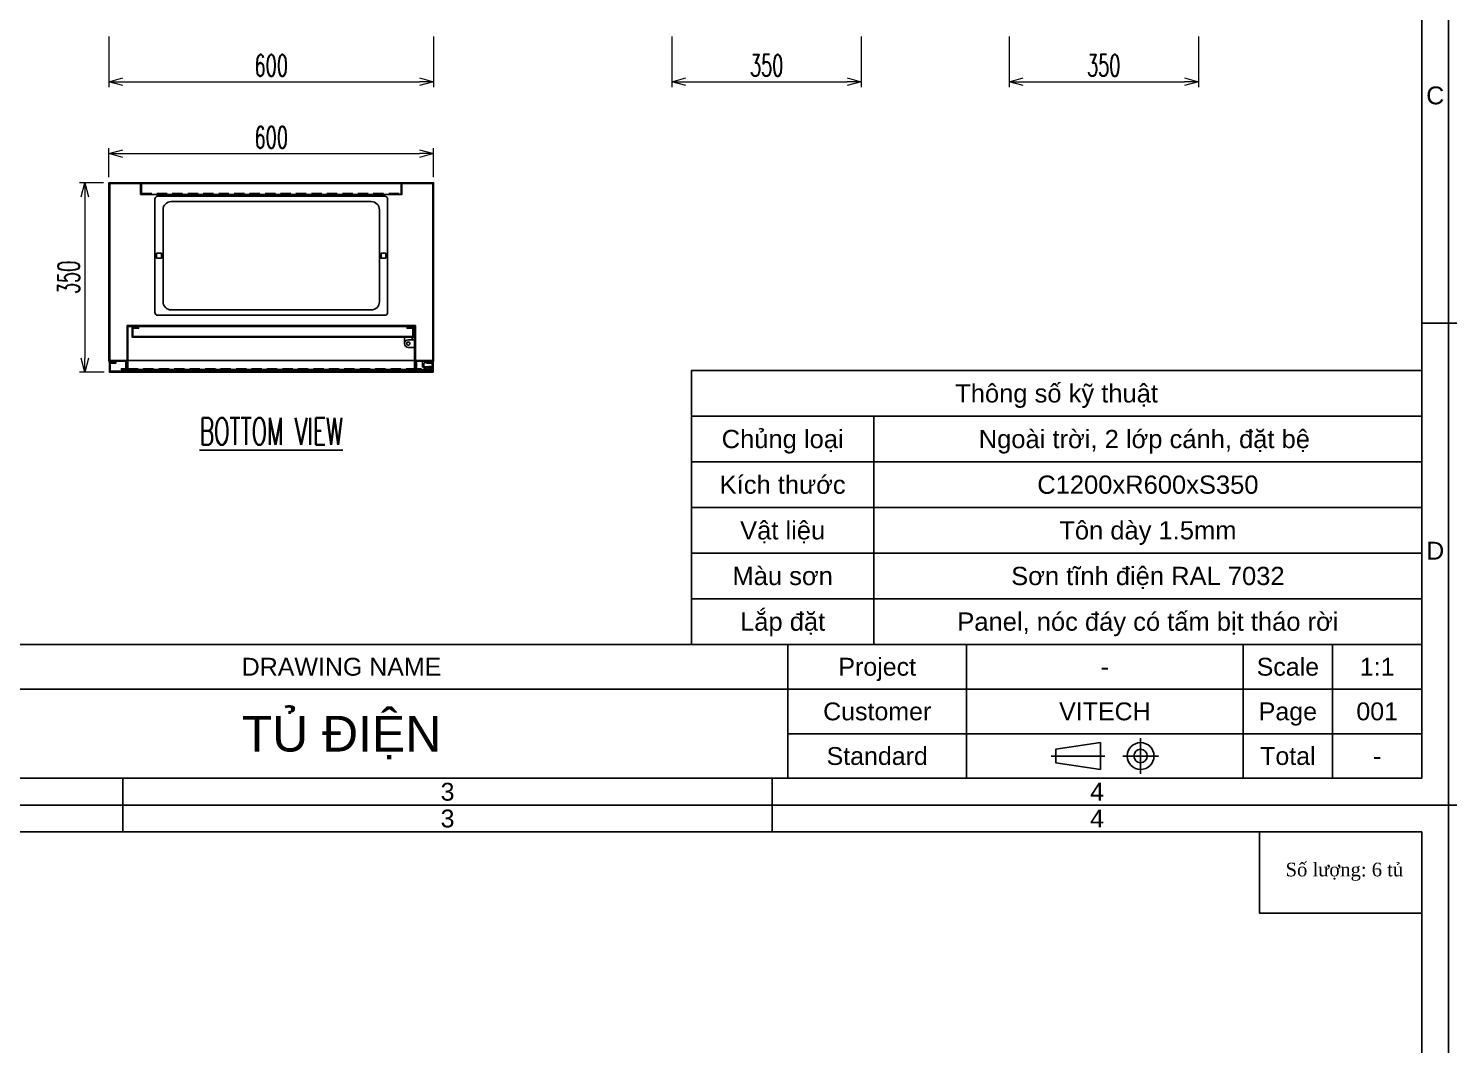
# Model space of a CAD drawing. Header units: millimetres. Extents: x -208796 to -83323, y 30910 to 103951.
# Drawn here: x -100649 to -98024, y 37397 to 39275 of the extents above; entities that cross this region are included whole.
import ezdxf
from ezdxf.enums import TextEntityAlignment as Align

# ---------------------------------------------------------------- set-up
doc = ezdxf.new("R2010")
doc.units = ezdxf.units.MM
doc.header["$LTSCALE"] = 3
doc.linetypes.add('ACAD_ISO04W100', pattern=[30, 24, -3, 0, -3])
doc.linetypes.add('HIDDEN', pattern=[9.525, 6.35, -3.175])
for name, color, linetype in [('1-EMC-ACESS', 4, 'Continuous'), ('@.TEXT', 7, 'Continuous'), ('@.VISIBLE', 7, 'Continuous'), ('centerline', 6, 'ACAD_ISO04W100'), ('dim', 7, 'Continuous'), ('equipments', 2, 'Continuous')]:
    doc.layers.add(name, color=color, linetype=linetype)
doc.styles.add('Ann_w01', font='romans.shx', dxfattribs={"width": 0.6, "bigfont": 'chineset.shx'})
doc.styles.add('Arial', font='arial.ttf')
doc.dimstyles.new('Dim 01_SC20', dxfattribs={"dimscale": 20, "dimtxt": 2, "dimasz": 1.3, "dimexe": 0.5, "dimexo": 0.5, "dimgap": 0.5, "dimtad": 1, "dimdec": 1, "dimzin": 12, "dimdsep": 46, "dimtxsty": 'Ann_w01', "dimblk": 'OPEN30', "dimcen": 1.5, "dimclrd": 6, "dimclre": 6, "dimclrt": 3, "dimadec": 1, "dimazin": 3, "dimtm": 1e-09, "dimtfac": 1, "dimtdec": 1, "dimtix": 1, "dimtmove": 0, "dimatfit": 3, "dimldrblk": 'OPEN30', "dimfxl": 0, "dimtolj": 1, "dimlwd": 20, "dimlwe": 20, "dimarcsym": 0})

# ---------------------------------------------------------------- blocks, each defined once
blk = doc.blocks.new('Standard ISO')
at = {"color": 6}
for p, q in [((4, -2), (4, 2)), ((-6, 0), (0, 0)), ((6, 0), (2, 0))]:
    blk.add_line(p, q, dxfattribs=at)
blk.add_lwpolyline([(-0.5, 1.5), (-0.5, -1.5), (-5.5, -0.75), (-5.5, 0.75), (-0.5, 1.5)])
for radius in [1.5, 0.75]:
    blk.add_circle((4, 0), radius)
blk = doc.blocks.new('KHUNG BAN VE (Made by Tung)')
at = {"layer": '@.VISIBLE', "color": 8}
for p, q in [((148.5, 207), (148.5, 210)), ((221.25, 207), (221.25, 210)), ((3, 54), (0, 54)), ((294, 54), (297, 54)), ((223, 18), (223, 3)), ((243, 18), (243, 3)), ((274, 18), (274, 3)), ((284, 18), (284, 3)), ((123, 13), (294, 13)), ((223, 8), (294, 8)), ((148.5, 3), (148.5, 0)), ((221.25, 3), (221.25, 0))]:
    blk.add_line(p, q, dxfattribs=at)
for points in [[(0, 0), (297, 0), (297, 210), (0, 210)], [(3, 3), (294, 3), (294, 207), (3, 207)], [(3, 18), (294, 18), (294, 3), (3, 3)]]:
    blk.add_lwpolyline(points, close=True, dxfattribs=at)
blk.add_blockref('Standard ISO', (258.5, 5.5))
at = {"layer": '@.TEXT', "color": 1, "style": 'Arial'}
for s, p in [('3', (184.875, 208.5)), ('4', (257.625, 208.5)), ('C', (295.5, 79.5)), ('D', (295.5, 28.5)), ('3', (184.875, 1.5)), ('4', (257.625, 1.5))]:
    blk.add_text(s, height=2, dxfattribs=at).set_placement(p, align=Align.MIDDLE_CENTER)
at = {"layer": '@.TEXT', "color": 2, "style": 'Arial'}
for s, p in [('DRAWING NAME', (173, 15.5)), ('Project', (233, 15.5)), ('Scale', (279, 15.5)), ('Customer', (233, 10.5)), ('Page', (279, 10.5)), ('Standard', (233, 5.5)), ('Total', (279, 5.5))]:
    blk.add_text(s, height=2, dxfattribs=at).set_placement(p, align=Align.MIDDLE_CENTER)
at = {"layer": '@.TEXT', "color": 1, "style": 'Arial'}
for tag, height, p in [('DESIGNER_NAME', 2, (38, 15.5)), ('PROJECT_CODE', 2, (258.5, 15.5)), ('SCALE', 2, (289, 15.5)), ('APPROVED_NAME', 2, (38, 10.5)), ('CUSTOMER_NAME', 2, (258.5, 10.5)), ('PAGE', 2, (289, 10.5)), ('DRAWING_NAME', 4, (173, 8)), ('TOTAL', 2, (289, 5.5))]:
    blk.add_attdef(tag, text='', height=height, dxfattribs=at).set_placement(p, align=Align.MIDDLE_CENTER)
blk = doc.blocks.new('Bảng thông số (Made by Tung)')
at = {"color": 8}
for points in [[(-80, 25), (0, 25), (0, 30), (-80, 30)], [(-80, 20), (-60, 20), (-60, 25), (-80, 25)], [(-60, 20), (0, 20), (0, 25), (-60, 25)], [(-80, 15), (-60, 15), (-60, 20), (-80, 20)], [(-60, 15), (0, 15), (0, 20), (-60, 20)], [(-80, 10), (-60, 10), (-60, 15), (-80, 15)], [(-60, 10), (0, 10), (0, 15), (-60, 15)], [(-80, 5), (-60, 5), (-60, 10), (-80, 10)], [(-60, 5), (0, 5), (0, 10), (-60, 10)], [(-80, 0), (-60, 0), (-60, 5), (-80, 5)], [(-60, 0), (0, 0), (0, 5), (-60, 5)]]:
    blk.add_lwpolyline(points, close=True, dxfattribs=at)
at = {"color": 4, "style": 'Arial'}
for tag, p in [('FORM', (-30, 22.5)), ('SIZE', (-30, 17.5)), ('MATERIAL', (-30, 12.5)), ('PAINTING', (-30, 7.5)), ('ASSEMBLY', (-30, 2.5))]:
    blk.add_attdef(tag, text='', height=2, dxfattribs=at).set_placement(p, align=Align.MIDDLE_CENTER)
at = {"layer": '@.TEXT', "color": 1, "style": 'Arial'}
blk.add_text('Thông số kỹ thuật', height=2, dxfattribs=at).set_placement((-40, 27.5), align=Align.MIDDLE_CENTER)
at = {"layer": '@.TEXT', "color": 2, "style": 'Arial'}
for s, p in [('Chủng loại', (-70, 22.5)), ('Kích thước', (-70, 17.5)), ('Vật liệu', (-70, 12.5)), ('Màu sơn', (-70, 7.5)), ('Lắp đặt', (-70, 2.5))]:
    blk.add_text(s, height=2, dxfattribs=at).set_placement(p, align=Align.MIDDLE_CENTER)
blk = doc.blocks.new('HL036-1 Top')
at = {"layer": 'centerline'}
blk.add_lwpolyline([(0, -3), (0, 0.5)], dxfattribs=at)
at = {"layer": 'equipments'}
blk.add_line((-1.6, -15.5), (1.4, -17.2), dxfattribs=at)
blk.add_lwpolyline([(0.8, -10.6), (-4.7, -15.5, -0.18395), (-5.4, -15.8), (-14, -15.8), (-14, -17.8), (-5.4, -17.8, 0.18395), (-3.4, -17), (2.1, -12.1, -3.283219), (1.5, -14.4), (-0.4, -15.1, 3.290044), (0.8, -10.6), (-5, -10.6, -0.414214), (-7.5, -8.1), (-7.5, -5, -0.414214), (-5, -2.5), (6.5, -2.5), (6.5, 0), (-8, 0, 0.414214), (-10, -2), (-10, -8.9, 0.268353), (-8.5, -11.5), (-3.5, -14.4)], format="xyb", dxfattribs=at)
for points in [[(-2.2, 0), (-2.2, -0.5), (-3.8, -2.5)], [(2.2, 0), (2.2, -0.5), (3.8, -2.5)], [(-14, -15.8), (-13.9, -15.8)], [(-13.5, -15.8), (-12.5, -15.8)], [(-13.5, -17.8), (-12.5, -17.8)], [(-4.2, -10.6), (-4.2, -14)], [(2.2, -0.5), (-2.2, -0.5)]]:
    blk.add_lwpolyline(points, dxfattribs=at)
at = {"layer": 'equipments', "color": 8}
blk.add_circle((3.5, -13.7), 2.1, dxfattribs=at)
blk = doc.blocks.new('A$Ce7e00dce')
at = {"layer": 'centerline'}
blk.add_line((0, 7), (2, 7), dxfattribs=at)
at = {"layer": 'equipments'}
for points in [[(5.8, 14), (1, 14), (1, 0), (12.8, 0)], [(19.8, 7), (19.8, 18.8), (5.8, 18.8), (5.8, 7)]]:
    blk.add_lwpolyline(points, dxfattribs=at)
blk.add_circle((12.8, 7), 3, dxfattribs=at)
blk.add_arc((12.8, 7), 7, 180, 0, dxfattribs=at)
blk = doc.blocks.new('_Open30')
at = {"color": 0, "linetype": 'ByBlock', "lineweight": -2}
for p, q in [((-1, 0.27), (0, 0)), ((0, 0), (-1, -0.27)), ((0, 0), (-1, 0))]:
    blk.add_line(p, q, dxfattribs=at)
blk = doc.blocks.new('*D172')
at = {"layer": '@.VISIBLE', "color": 6, "lineweight": 20}
for p, q in [((-100500.3, 39260.4), (-100500.3, 39166.9)), ((-99900.3, 39260.4), (-99900.3, 39166.9)), ((-100474.3, 39176.9), (-99926.3, 39176.9))]:
    blk.add_line(p, q, dxfattribs=at)
at = {"layer": 'Defpoints', "color": 0}
for p in [(-100500.3, 39270.4), (-99900.3, 39270.4), (-99900.3, 39176.9)]:
    blk.add_point(p, dxfattribs=at)
at = {"layer": '@.VISIBLE', "color": 6, "lineweight": 20, "xscale": 26, "yscale": 26, "zscale": 26, "rotation": 180}
blk.add_blockref('_Open30', (-100500.3, 39176.9), dxfattribs=at)
at = {"layer": '@.VISIBLE', "color": 6, "lineweight": 20, "xscale": 26, "yscale": 26, "zscale": 26}
blk.add_blockref('_Open30', (-99900.3, 39176.9), dxfattribs=at)
at = {"layer": '@.VISIBLE', "color": 3, "insert": (-100200.3, 39206.9), "char_height": 40, "attachment_point": 5, "style": 'Ann_w01'}
blk.add_mtext('\\A1;600', dxfattribs=at)
blk = doc.blocks.new('*D174')
at = {"layer": '@.VISIBLE', "color": 6, "lineweight": 20}
for p, q in [((-99459.8, 39260.4), (-99459.8, 39166.9)), ((-99109.8, 39260.4), (-99109.8, 39166.9)), ((-99433.8, 39176.9), (-99135.8, 39176.9))]:
    blk.add_line(p, q, dxfattribs=at)
at = {"layer": 'Defpoints', "color": 0}
for p in [(-99459.8, 39270.4), (-99109.8, 39270.4), (-99109.8, 39176.9)]:
    blk.add_point(p, dxfattribs=at)
at = {"layer": '@.VISIBLE', "color": 6, "lineweight": 20, "xscale": 26, "yscale": 26, "zscale": 26, "rotation": 180}
blk.add_blockref('_Open30', (-99459.8, 39176.9), dxfattribs=at)
at = {"layer": '@.VISIBLE', "color": 6, "lineweight": 20, "xscale": 26, "yscale": 26, "zscale": 26}
blk.add_blockref('_Open30', (-99109.8, 39176.9), dxfattribs=at)
at = {"layer": '@.VISIBLE', "color": 3, "insert": (-99284.8, 39206.9), "char_height": 40, "attachment_point": 5, "style": 'Ann_w01'}
blk.add_mtext('\\A1;350', dxfattribs=at)
blk = doc.blocks.new('*D176')
at = {"layer": '@.VISIBLE', "color": 6, "lineweight": 20}
for p, q in [((-98836.7, 39260.4), (-98836.7, 39166.9)), ((-98486.7, 39260.4), (-98486.7, 39166.9)), ((-98810.7, 39176.9), (-98512.7, 39176.9))]:
    blk.add_line(p, q, dxfattribs=at)
at = {"layer": 'Defpoints', "color": 0}
for p in [(-98836.7, 39270.4), (-98486.7, 39270.4), (-98486.7, 39176.9)]:
    blk.add_point(p, dxfattribs=at)
at = {"layer": '@.VISIBLE', "color": 6, "lineweight": 20, "xscale": 26, "yscale": 26, "zscale": 26, "rotation": 180}
blk.add_blockref('_Open30', (-98836.7, 39176.9), dxfattribs=at)
at = {"layer": '@.VISIBLE', "color": 6, "lineweight": 20, "xscale": 26, "yscale": 26, "zscale": 26}
blk.add_blockref('_Open30', (-98486.7, 39176.9), dxfattribs=at)
at = {"layer": '@.VISIBLE', "color": 3, "insert": (-98661.7, 39206.9), "char_height": 40, "attachment_point": 5, "style": 'Ann_w01'}
blk.add_mtext('\\A1;350', dxfattribs=at)
blk = doc.blocks.new('*D180')
at = {"layer": '@.VISIBLE', "color": 6, "lineweight": 20}
for p, q in [((-100500.3, 39000.2), (-100500.3, 39053.9)), ((-100474.3, 39043.9), (-99926.3, 39043.9)), ((-99900.3, 39000.2), (-99900.3, 39053.9))]:
    blk.add_line(p, q, dxfattribs=at)
at = {"layer": 'Defpoints', "color": 0}
for p in [(-99900.3, 39043.9), (-100500.3, 38990.2), (-99900.3, 38990.2)]:
    blk.add_point(p, dxfattribs=at)
at = {"layer": '@.VISIBLE', "color": 6, "lineweight": 20, "xscale": 26, "yscale": 26, "zscale": 26, "rotation": 180}
blk.add_blockref('_Open30', (-100500.3, 39043.9), dxfattribs=at)
at = {"layer": '@.VISIBLE', "color": 6, "lineweight": 20, "xscale": 26, "yscale": 26, "zscale": 26}
blk.add_blockref('_Open30', (-99900.3, 39043.9), dxfattribs=at)
at = {"layer": '@.VISIBLE', "color": 3, "insert": (-100200.3, 39073.9), "char_height": 40, "attachment_point": 5, "style": 'Ann_w01'}
blk.add_mtext('\\A1;600', dxfattribs=at)
blk = doc.blocks.new('*D181')
at = {"layer": '@.VISIBLE', "color": 6, "lineweight": 20}
for p, q in [((-100510.3, 38990.2), (-100554.8, 38990.2)), ((-100544.8, 38964.2), (-100544.8, 38666.2)), ((-100509.3, 38640.2), (-100554.8, 38640.2))]:
    blk.add_line(p, q, dxfattribs=at)
at = {"layer": 'Defpoints', "color": 0}
for p in [(-100500.3, 38990.2), (-100544.8, 38640.2), (-100499.3, 38640.2)]:
    blk.add_point(p, dxfattribs=at)
at = {"layer": '@.VISIBLE', "color": 6, "lineweight": 20, "xscale": 26, "yscale": 26, "zscale": 26}
for p, rotation in [((-100544.8, 38990.2), 90), ((-100544.8, 38640.2), 270)]:
    blk.add_blockref('_Open30', p, dxfattribs=dict(at, rotation=rotation))
at = {"layer": '@.VISIBLE', "color": 3, "insert": (-100574.8, 38815.2), "char_height": 40, "attachment_point": 5, "rotation": 90, "style": 'Ann_w01'}
blk.add_mtext('\\A1;350', dxfattribs=at)

msp = doc.modelspace()

# ---------------------------------------------------------------- linework, layer by layer
msp.add_lwpolyline([(-98373.89, 37790.33), (-98073.88, 37790.33), (-98073.88, 37640.36), (-98373.89, 37640.36)], close=True)
at = {"layer": '@.VISIBLE', "color": 6}
for p, q in [((-100446.8, 38726.21), (-99953.8, 38726.21)), ((-100446.8, 38724.71), (-99953.8, 38724.71)), ((-100465.3, 38644.71), (-99935.3, 38644.71))]:
    msp.add_line(p, q, dxfattribs=at)
at = {"layer": '@.VISIBLE'}
msp.add_line((-100467.3, 38661.71), (-99933.3, 38661.71), dxfattribs=at)
at = {"layer": '@.VISIBLE', "color": 6, "linetype": 'HIDDEN'}
msp.add_line((-100465.3, 38646.21), (-99935.3, 38646.21), dxfattribs=at)
at = {"layer": '@.VISIBLE'}
for points in [[(-99933.3, 38646.21), (-99933.3, 38661.71), (-99901.8, 38661.71), (-99901.8, 38988.71), (-100498.8, 38988.71), (-100498.8, 38661.71), (-100467.3, 38661.71), (-100467.3, 38646.21), (-100468.8, 38646.21), (-100468.8, 38660.21), (-100500.3, 38660.21), (-100500.3, 38990.21), (-99900.3, 38990.21), (-99900.3, 38660.21), (-99931.8, 38660.21), (-99931.8, 38646.21)], [(-100412.3, 38850.71), (-100403.3, 38850.71), (-100403.3, 38859.71), (-100412.3, 38859.71)], [(-99988.3, 38850.71), (-99997.3, 38850.71), (-99997.3, 38859.71), (-99988.3, 38859.71)]]:
    msp.add_lwpolyline(points, close=True, dxfattribs=at)
at = {"layer": '@.VISIBLE', "color": 151}
msp.add_lwpolyline([(-100441.8, 38988.71), (-100441.8, 38968.71), (-99958.8, 38968.71), (-99958.8, 38988.71)], close=True, dxfattribs=at)
at = {"layer": '@.VISIBLE', "color": 151, "linetype": 'HIDDEN'}
msp.add_lwpolyline([(-100440.3, 38988.71), (-100440.3, 38970.21), (-99960.3, 38970.21), (-99960.3, 38988.71)], dxfattribs=at)
at = {"layer": '@.VISIBLE'}
for points in [[(-100410.3, 38745.21), (-99990.3, 38745.21, 0.4142136), (-99985.3, 38750.21), (-99985.3, 38960.21, 0.4142136), (-99990.3, 38965.21), (-100410.3, 38965.21, 0.4142136), (-100415.3, 38960.21), (-100415.3, 38750.21, 0.4142136)], [(-100385.3, 38755.21), (-100015.3, 38755.21, 0.4142136), (-100000.3, 38770.21), (-100000.3, 38940.21, 0.4142136), (-100015.3, 38955.21), (-100385.3, 38955.21, 0.4142136), (-100400.3, 38940.21), (-100400.3, 38770.21, 0.4142136)]]:
    msp.add_lwpolyline(points, format="xyb", close=True, dxfattribs=at)
at = {"layer": '@.VISIBLE', "color": 6}
for points in [[(-100446.8, 38726.21), (-100466.8, 38726.21), (-100466.8, 38646.21), (-100477.3, 38646.21), (-100477.3, 38644.71), (-100465.3, 38644.71), (-100465.3, 38724.71), (-100446.8, 38724.71)], [(-99953.8, 38726.21), (-99933.8, 38726.21), (-99933.8, 38646.21), (-99923.3, 38646.21), (-99923.3, 38644.71), (-99935.3, 38644.71), (-99935.3, 38724.71), (-99953.8, 38724.71)]]:
    msp.add_lwpolyline(points, close=True, dxfattribs=at)
at = {"layer": '@.VISIBLE', "color": 4}
for points in [[(-99949.3, 38722.71), (-99937.3, 38722.71), (-99937.3, 38704.71), (-100457.3, 38704.71), (-100457.3, 38722.71), (-100445.3, 38722.71), (-100445.3, 38721.21), (-100455.8, 38721.21), (-100455.8, 38706.21), (-99938.8, 38706.21), (-99938.8, 38721.21), (-99949.3, 38721.21)], [(-99913.3, 38658.21), (-99901.3, 38658.21), (-99901.3, 38640.21), (-100499.3, 38640.21), (-100499.3, 38658.21), (-100487.3, 38658.21), (-100487.3, 38656.71), (-100497.8, 38656.71), (-100497.8, 38641.71), (-99902.8, 38641.71), (-99902.8, 38656.71), (-99913.3, 38656.71)]]:
    msp.add_lwpolyline(points, close=True, dxfattribs=at)

# ---------------------------------------------------------------- block references
msp.add_blockref('HL036-1 Top', (-99910.9, 38660.21))
at = {"xscale": 16.875, "yscale": 16.875, "zscale": 16.875}
msp.add_blockref('Bảng thông số (Made by Tung)', (-98073.88, 38136.83), dxfattribs=at).add_auto_attribs({'MATERIAL': 'Tôn dày 1.5mm', 'ASSEMBLY': 'Panel, nóc đáy có tấm bịt tháo rời', 'PAINTING': 'Sơn tĩnh điện RAL 7032', 'SIZE': 'C1200xR600xS350', 'FORM': 'Ngoài trời, 2 lớp cánh, đặt bệ '})
at = {"layer": '@.VISIBLE'}
ref = msp.add_blockref('KHUNG BAN VE (Made by Tung)', (-102924.88, 37839.83), dxfattribs=dict(at, xscale=16.5, yscale=16.5, zscale=16.5))
ref.add_attrib('TOTAL', '-', dxfattribs={"layer": '@.TEXT', "color": 1, "height": 33, "style": 'Arial'}).set_placement((-98156.38, 37930.58), align=Align.MIDDLE_CENTER)
ref.add_attrib('PAGE', '001', dxfattribs={"layer": '@.TEXT', "color": 1, "height": 33, "style": 'Arial'}).set_placement((-98156.38, 38013.08), align=Align.MIDDLE_CENTER)
ref.add_attrib('SCALE', '1:1', dxfattribs={"layer": '@.TEXT', "color": 1, "height": 33, "style": 'Arial'}).set_placement((-98156.38, 38095.58), align=Align.MIDDLE_CENTER)
ref.add_attrib('CUSTOMER_NAME', 'VITECH', dxfattribs={"layer": '@.TEXT', "color": 1, "height": 33, "style": 'Arial'}).set_placement((-98659.63, 38013.08), align=Align.MIDDLE_CENTER)
ref.add_attrib('PROJECT_CODE', '-', dxfattribs={"layer": '@.TEXT', "color": 1, "height": 33, "style": 'Arial'}).set_placement((-98659.63, 38095.58), align=Align.MIDDLE_CENTER)
ref.add_attrib('DRAWING_NAME', 'TỦ ĐIỆN', dxfattribs={"layer": '@.TEXT', "color": 1, "height": 66, "style": 'Arial'}).set_placement((-100070.38, 37971.83), align=Align.MIDDLE_CENTER)
at = {"layer": '@.VISIBLE', "xscale": 16.5, "yscale": 16.5, "zscale": 16.5}
for p in [(-98024.38, 37839.83), (-102924.88, 34374.83)]:
    msp.add_blockref('KHUNG BAN VE (Made by Tung)', p, dxfattribs=at)
at = {"layer": '@.VISIBLE', "rotation": 270}
msp.add_blockref('A$Ce7e00dce', (-99954.1, 38705.71), dxfattribs=at)

# ---------------------------------------------------------------- texts
at = {"layer": '1-EMC-ACESS', "color": 1, "linetype": 'ByBlock', "lineweight": -2, "insert": (-98216.98, 37733.35), "char_height": 25.2, "width": 385.9629, "attachment_point": 2, "style": 'Arial'}
msp.add_mtext('{\\fTimes New Roman|b0|i0|c163|p18;\\C7;Số lượng: 6 tủ }', dxfattribs=at)
at = {"layer": 'dim', "color": 2, "insert": (-100200.3, 38530.72), "char_height": 50, "attachment_point": 5, "style": 'Ann_w01'}
msp.add_mtext('\\A1;{\\LBOTTOM VIEW}', dxfattribs=at)

# ---------------------------------------------------------------- dimensions: what is measured, and where the dimension line sits
at = {"layer": '@.VISIBLE'}
for base, p1, p2, picture, middle in [((-99900.3, 39176.86), (-100500.3, 39270.41), (-99900.3, 39270.41), '*D172', (-100200.3, 39206.86)), ((-99109.79, 39176.86), (-99459.79, 39270.41), (-99109.79, 39270.41), '*D174', (-99284.79, 39206.86)), ((-98486.66, 39176.86), (-98836.66, 39270.41), (-98486.66, 39270.41), '*D176', (-98661.66, 39206.86)), ((-99900.3, 39043.89), (-100500.3, 38990.21), (-99900.3, 38990.21), '*D180', (-100200.3, 39073.89))]:
    dim = msp.add_linear_dim(base=base, p1=p1, p2=p2, dimstyle='Dim 01_SC20', dxfattribs=at)
    dim.commit()
    dim.dimension.update_dxf_attribs({"geometry": picture, "text_midpoint": middle})
dim = msp.add_linear_dim(base=(-100544.8, 38640.21), p1=(-100500.3, 38990.21), p2=(-100499.3, 38640.21), angle=90, dimstyle='Dim 01_SC20', dxfattribs=at)
dim.commit()
dim.dimension.update_dxf_attribs({"geometry": '*D181', "text_midpoint": (-100574.8, 38815.21)})

doc.saveas('drawing.dxf')
